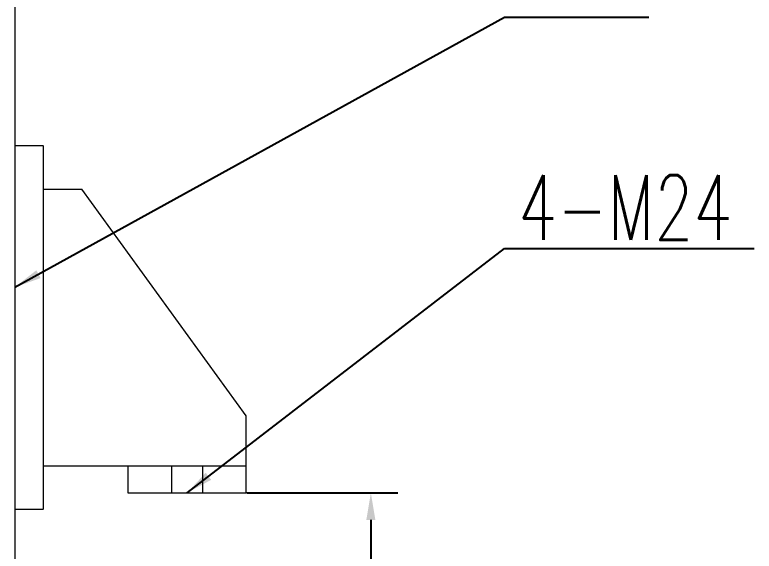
# Model space of a CAD drawing. Extents: x -890 to 393, y -176 to 665.
# Drawn here: x -609.5 to -541.1, y 357.9 to 407.5 of the extents above; entities that cross this region are included whole.
import ezdxf

# ---------------------------------------------------------------- set-up
doc = ezdxf.new("R2010")
doc.units = 0
doc.header["$LTSCALE"] = 10
doc.header["$MEASUREMENT"] = 0
doc.linetypes.add('HIDDEN', pattern=[0.375, 0.25, -0.125])
doc.layers.get('DEFPOINTS').update_dxf_attribs({"color": 5, "linetype": 'HIDDEN'})
for name, color, linetype, lineweight in [('DIM', 3, 'CONTINUOUS', 9), ('FULL', 7, 'CONTINUOUS', 15), ('标注线', 80, 'CONTINUOUS', 15)]:
    doc.layers.add(name, color=color, linetype=linetype, lineweight=lineweight)
doc.layers.add('HATCH', color=2, linetype='CONTINUOUS')
doc.styles.add('RMO4', font='romans.shx', dxfattribs={"width": 0.7, "height": 4, "bigfont": 'hztxt.shx'})
doc.styles.get("Standard").update_dxf_attribs({"font": 'romans.shx', "width": 0.7, "height": 6, "bigfont": 'hztxt.shx'})
doc.dimstyles.new('DIAMETER', dxfattribs={"dimscale": 0, "dimtxt": 0.18, "dimasz": 2.5, "dimexe": 2.5, "dimexo": 0.0625, "dimgap": 0.9, "dimtad": 1, "dimdec": 0, "dimzin": 0, "dimdsep": 46, "dimtxsty": 'RMO4', "dimcen": 0.09, "dimadec": 0, "dimazin": 0, "dimtfac": 2, "dimtdec": 0, "dimtmove": 0, "dimatfit": 0, "dimfxl": 0, "dimtolj": 1, "dimtzin": 0, "dimarcsym": 0})

# ---------------------------------------------------------------- blocks, each defined once
blk = doc.blocks.new('*D119')
at = {"layer": 'DEFPOINTS', "color": 0}
for p in [(-588.102, 363.294), (-609.488, 308.319), (-576.574, 308.319)]:
    blk.add_point(p, dxfattribs=at)
at = {"layer": 'DIM', "color": 0, "lineweight": -2}
for p, q in [((-588.039, 363.294), (-574.074, 363.294)), ((-576.574, 360.794), (-576.574, 310.819)), ((-609.425, 308.319), (-574.074, 308.319))]:
    blk.add_line(p, q, dxfattribs=at)
at = {"layer": 'DIM', "color": 0}
for points in [[(-576.991, 360.794), (-576.157, 360.794), (-576.574, 363.294)], [(-576.991, 310.819), (-576.157, 310.819), (-576.574, 308.319)]]:
    blk.add_solid(points, dxfattribs=at)
at = {"layer": 'DIM', "color": 0, "insert": (-579.474, 335.867), "char_height": 4, "attachment_point": 5, "rotation": 90, "style": 'RMO4'}
blk.add_mtext('\\A1;1000', dxfattribs=at)

msp = doc.modelspace()

# ---------------------------------------------------------------- linework, layer by layer
at = {"layer": 'DEFPOINTS', "color": 7, "linetype": 'ByBlock'}
for p in [(-594.993, 363.294), (-592.142, 363.294)]:
    msp.add_point(p, dxfattribs=at)
at = {"layer": 'FULL', "color": 7}
for p, q in [((-609.488, 413.684), (-609.488, 308.319)), ((-609.488, 395.405), (-606.881, 395.405)), ((-606.849, 395.405), (-606.849, 361.741)), ((-606.881, 391.365), (-603.289, 391.365)), ((-588.102, 370.4), (-603.289, 391.365)), ((-588.102, 363.294), (-588.102, 370.4)), ((-606.881, 365.781), (-588.102, 365.781)), ((-599.033, 365.781), (-599.033, 363.294)), ((-594.993, 365.781), (-594.993, 363.294)), ((-592.142, 365.781), (-592.142, 363.294)), ((-599.033, 363.294), (-588.102, 363.294)), ((-606.881, 361.741), (-609.488, 361.741))]:
    msp.add_line(p, q, dxfattribs=at)

# ---------------------------------------------------------------- texts
at = {"layer": 'HATCH', "color": 7, "insert": (-562.966, 392.66), "char_height": 6, "width": 30.89639, "attachment_point": 1}
msp.add_mtext('{\\Ftxt.shx|c0;4-M24}', dxfattribs=at)

# ---------------------------------------------------------------- dimensions: what is measured, and where the dimension line sits
at = {"layer": 'DIM', "color": 7}
dim = msp.add_linear_dim(base=(-576.574, 308.319), p1=(-588.102, 363.294), p2=(-609.488, 308.319), angle=90, text='1000', dimstyle='DIAMETER', override={"dimscale": 1}, dxfattribs=at)
dim.commit()
dim.dimension.update_dxf_attribs({"geometry": '*D119', "text_midpoint": (-576.574, 335.867), "dimtype": 160})

# ---------------------------------------------------------------- leaders
at = {"layer": '标注线', "color": 7}
for points in [[(-609.488, 382.291), (-564.216, 407.26), (-550.877, 407.26)], [(-593.567, 363.294), (-564.216, 385.866), (-541.135, 385.866)]]:
    msp.add_leader(points, dimstyle='DIAMETER', override={"dimscale": 1, "dimtad": 0}, dxfattribs=at)

doc.saveas('drawing.dxf')
